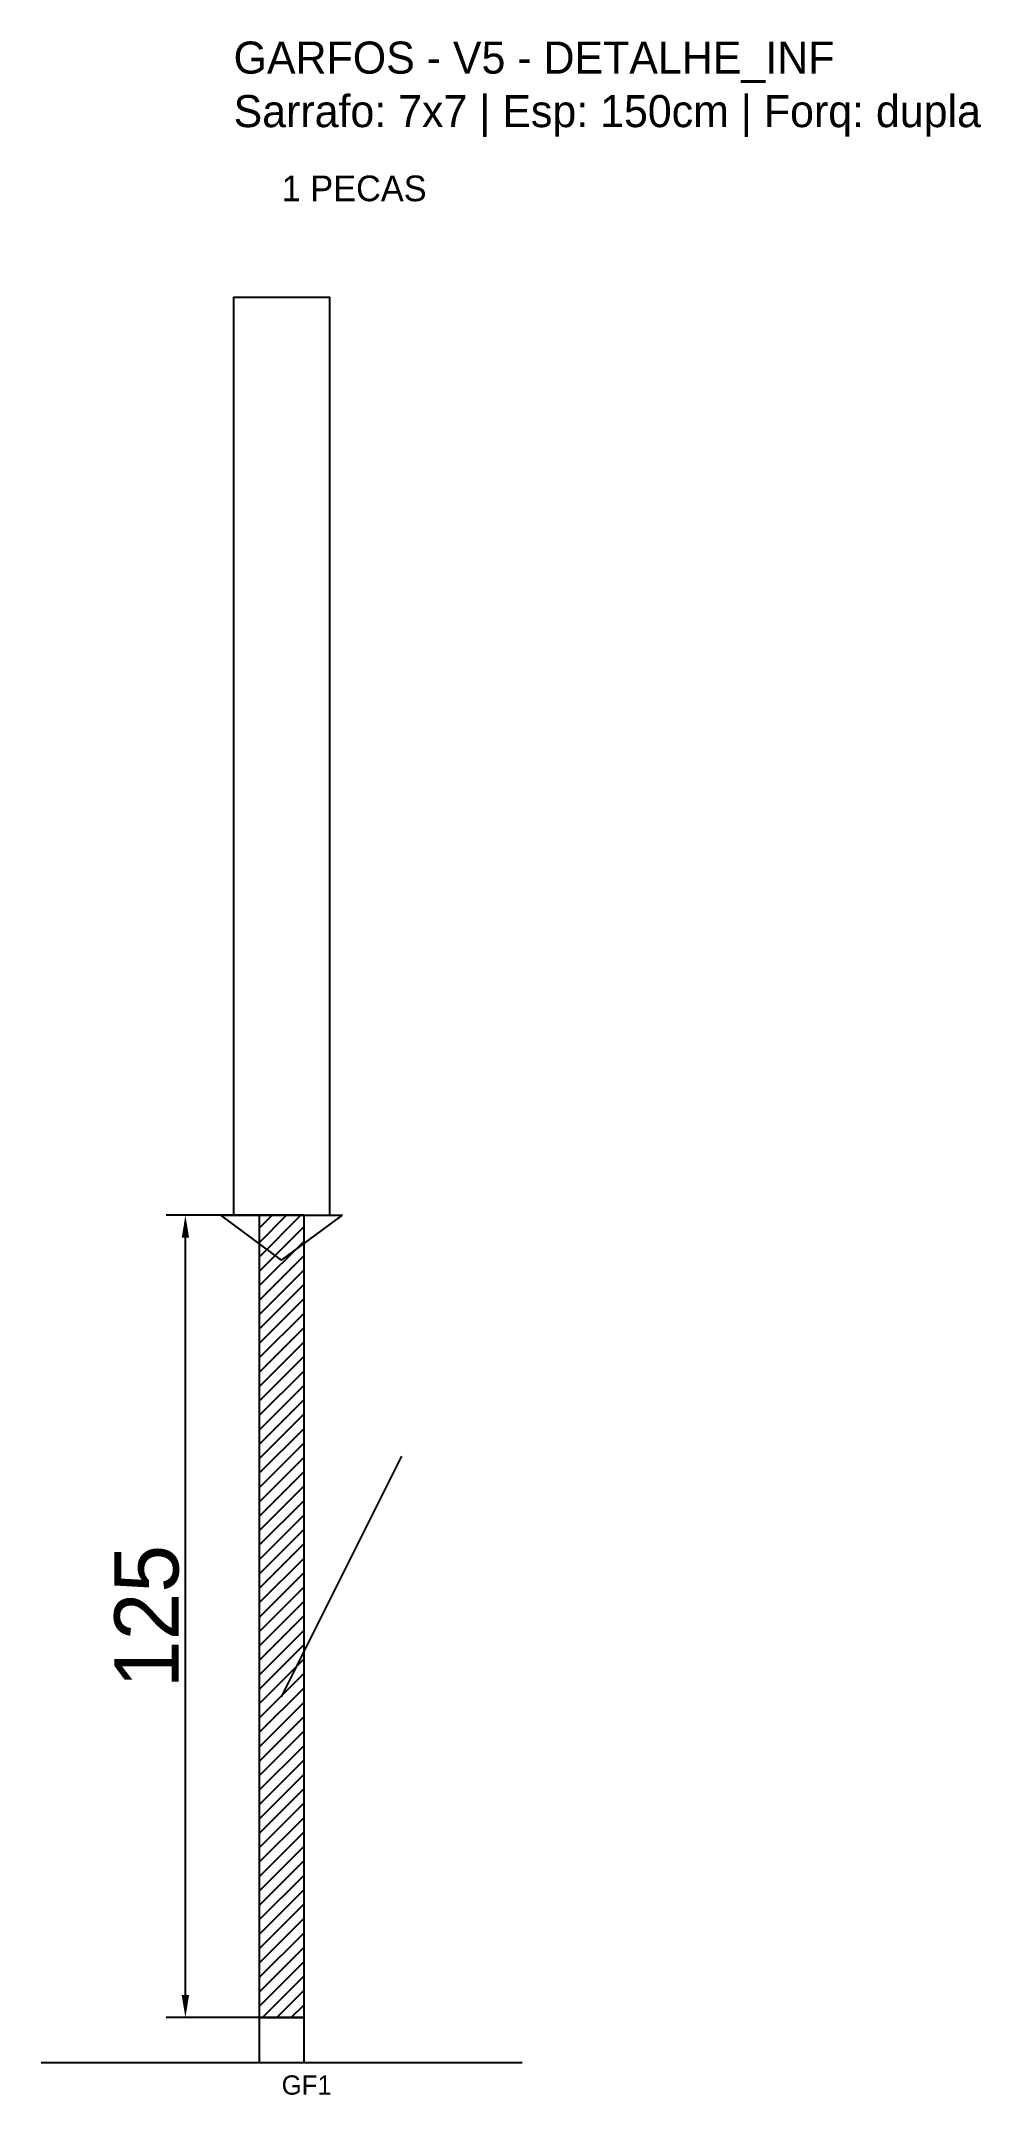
# Model space of a CAD drawing. Header units: metres. Extents: x -30 to 116, y -12 to 308.
import ezdxf

# ---------------------------------------------------------------- set-up
doc = ezdxf.new("R2010")
doc.units = ezdxf.units.M
for name, color, linetype in [('BARRA_ANCORAGEM', 1, 'Continuous'), ('COTA', 241, 'Continuous'), ('GARFOS OK', 3, 'Continuous'), ('NOME DA VIGA', 6, 'Continuous'), ('SARR_7x7', 40, 'Continuous'), ('VIGAS', 3, 'Continuous')]:
    doc.layers.add(name, color=color, linetype=linetype)
doc.dimstyles.new('EZ DXF', dxfattribs={"dimtxt": 10, "dimasz": 3.5, "dimexe": 3, "dimexo": 1.5, "dimgap": 1, "dimtad": 1, "dimdec": 1, "dimdsep": 46, "dimcen": 2.5, "dimazin": 3, "dimtfac": 1, "dimtmove": 0, "dimatfit": 3})

msp = doc.modelspace()

# ---------------------------------------------------------------- hatches: boundary and pattern name
at = {"layer": 'COTA'}
h = msp.add_hatch(dxfattribs=at)
h.set_pattern_fill('ANSI31', scale=0.5)
h.paths.add_polyline_path([(3.99, 0), (10.99, 0), (10.99, 125), (3.99, 125)])

# ---------------------------------------------------------------- linework, layer by layer
at = {"layer": 'BARRA_ANCORAGEM'}
msp.add_line((7.49, 50), (26.24, 87.5), dxfattribs=at)
at = {"layer": 'GARFOS OK'}
for p, q in [((7.49, 118), (-2.01, 125)), ((-2.01, 125), (16.99, 125)), ((7.49, 118), (16.99, 125))]:
    msp.add_line(p, q, dxfattribs=at)
at = {"layer": 'GARFOS OK', "linetype": 'CONTINUOUS'}
msp.add_line((-30, -7), (44.98, -7), dxfattribs=at)
at = {"layer": 'GARFOS OK'}
msp.add_lwpolyline([(3.99, 0), (10.99, 0), (10.99, 125), (3.99, 125), (3.99, 0)], dxfattribs=at)
at = {"layer": 'SARR_7x7'}
msp.add_lwpolyline([(3.99, -7), (10.99, -7), (10.99, 0), (3.99, 0), (3.99, -7)], dxfattribs=at)
at = {"layer": 'VIGAS'}
msp.add_lwpolyline([(0, 125), (14.98, 125), (14.98, 268), (0, 268), (0, 125)], dxfattribs=at)

# ---------------------------------------------------------------- texts
at = {"layer": 'NOME DA VIGA'}
for s, height, p in [('1 PECAS', 4, (7.49, 283)), ('GF1', 3, (7.49, -12))]:
    msp.add_text(s, height=height, dxfattribs=at).set_placement(p)
at = {"layer": 'NOME DA VIGA', "insert": (0, 293), "char_height": 5, "attachment_point": 7}
msp.add_mtext('GARFOS - V5 - DETALHE_INF\\PSarrafo: 7x7 | Esp: 150cm | Forq: dupla', dxfattribs=at)

# ---------------------------------------------------------------- dimensions: what is measured, and where the dimension line sits
at = {"layer": 'COTA'}
msp.add_linear_dim(base=(-7.51, 0), p1=(7.49, 0), p2=(7.49, 125), angle=90, dimstyle='EZ DXF', dxfattribs=at).render()

doc.saveas('drawing.dxf')
